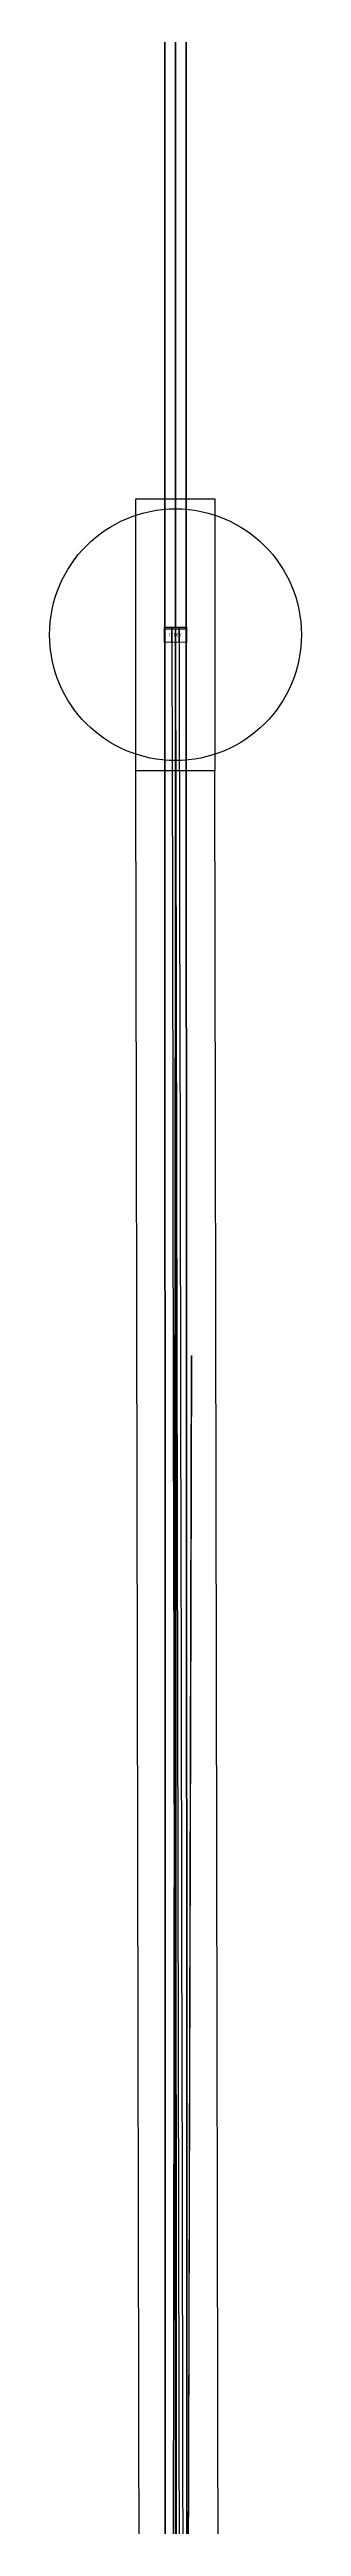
# Model space of a CAD drawing. Header units: millimetres. Extents: x 154 to 3201, y 92 to 3136.
# Drawn here: x 173.46 to 175.96, y 117.08 to 141.68 of the extents above; entities that cross this region are included whole.
import ezdxf

# ---------------------------------------------------------------- set-up
doc = ezdxf.new("R2010")
doc.units = ezdxf.units.MM
for name, color, linetype in [('MAIN_BEAM', 1, 'Continuous'), ('MAIN_BEAM_WIDTH', 2, 'Continuous'), ('Mirrors', 7, 'Continuous'), ('POXPOY_BEAM', 5, 'Continuous'), ('POXPOY_BEAM_WIDTH', 6, 'Continuous'), ('STRAY_BEAM', 3, 'Continuous'), ('text', 7, 'Continuous'), ('Vacuum', 7, 'Continuous')]:
    doc.layers.add(name, color=color, linetype=linetype)
doc.styles.add('VCDSTYLE03', font='txt')

msp = doc.modelspace()

# ---------------------------------------------------------------- linework, layer by layer
at = {"layer": 'MAIN_BEAM'}
for p, q in [((174.715, 135.94), (174.715, 3135.94)), ((174.715, 135.94), (174.715, 3135.94)), ((174.715, 1635.94), (174.715, 135.94)), ((174.715, 135.94), (174.715, 135.79)), ((174.715, 135.79), (174.715, 135.94)), ((174.715, 135.94), (174.715, 135.79)), ((174.723, 112.718), (174.715, 135.79)), ((174.715, 135.79), (174.723, 112.718)), ((174.715, 135.79), (174.723, 112.718))]:
    msp.add_line(p, q, dxfattribs=at)
at = {"layer": 'MAIN_BEAM_WIDTH'}
for points in [[(174.609, 135.94), (174.613, 214.887), (174.618, 293.834), (174.622, 372.782), (174.626, 451.729), (174.63, 530.676), (174.634, 609.624), (174.638, 688.571), (174.642, 767.518), (174.646, 846.466), (174.649, 925.413), (174.653, 1004.361), (174.656, 1083.308), (174.658, 1162.255), (174.661, 1241.203), (174.663, 1320.15), (174.664, 1399.097), (174.666, 1478.045), (174.666, 1556.992), (174.667, 1635.94), (174.666, 1714.887)], [(174.821, 135.94), (174.817, 214.887), (174.812, 293.834), (174.808, 372.782), (174.804, 451.729), (174.8, 530.676), (174.796, 609.624), (174.792, 688.571), (174.788, 767.518), (174.784, 846.466), (174.781, 925.413), (174.777, 1004.361), (174.774, 1083.308), (174.772, 1162.255), (174.769, 1241.203), (174.767, 1320.15), (174.765, 1399.097), (174.764, 1478.045), (174.763, 1556.992), (174.763, 1635.94), (174.764, 1714.887)], [(174.609, 135.94), (174.614, 217.021), (174.618, 298.102), (174.622, 379.183), (174.627, 460.264), (174.631, 541.345), (174.635, 622.426), (174.639, 703.507), (174.643, 784.588), (174.646, 865.669), (174.65, 946.75), (174.653, 1027.831), (174.656, 1108.912), (174.659, 1189.994), (174.661, 1271.075), (174.663, 1352.156), (174.665, 1433.237), (174.666, 1514.318), (174.666, 1595.399), (174.666, 1676.48)], [(174.821, 135.94), (174.816, 217.021), (174.812, 298.102), (174.808, 379.183), (174.803, 460.264), (174.799, 541.345), (174.795, 622.426), (174.791, 703.507), (174.787, 784.588), (174.783, 865.669), (174.78, 946.75), (174.777, 1027.831), (174.774, 1108.912), (174.771, 1189.994), (174.769, 1271.075), (174.767, 1352.156), (174.765, 1433.237), (174.764, 1514.318), (174.764, 1595.399), (174.764, 1676.48)], [(174.666, 1635.94), (174.666, 1552.606), (174.665, 1469.273), (174.664, 1385.94), (174.662, 1302.606), (174.66, 1219.273), (174.657, 1135.94), (174.654, 1052.606), (174.651, 969.273), (174.647, 885.94), (174.644, 802.606), (174.64, 719.273), (174.636, 635.94), (174.631, 552.606), (174.627, 469.273), (174.623, 385.94), (174.618, 302.606), (174.614, 219.273), (174.609, 135.94)], [(174.764, 1635.94), (174.764, 1552.606), (174.765, 1469.273), (174.766, 1385.94), (174.768, 1302.606), (174.77, 1219.273), (174.773, 1135.94), (174.776, 1052.606), (174.779, 969.273), (174.783, 885.94), (174.786, 802.606), (174.79, 719.273), (174.794, 635.94), (174.799, 552.606), (174.803, 469.273), (174.807, 385.94), (174.812, 302.606), (174.816, 219.273), (174.821, 135.94)], [(174.609, 135.94), (174.609, 135.923), (174.609, 135.906), (174.609, 135.89), (174.609, 135.873), (174.609, 135.856), (174.609, 135.84), (174.609, 135.823), (174.609, 135.806), (174.609, 135.79)], [(174.609, 135.79), (174.609, 135.806), (174.609, 135.823), (174.609, 135.84), (174.609, 135.856), (174.609, 135.873), (174.609, 135.89), (174.609, 135.906), (174.609, 135.923), (174.609, 135.94)], [(174.609, 135.94), (174.609, 135.923), (174.609, 135.906), (174.609, 135.89), (174.609, 135.873), (174.609, 135.856), (174.609, 135.84), (174.609, 135.823), (174.609, 135.806), (174.609, 135.79)], [(174.614, 112.609), (174.614, 115.185), (174.613, 117.76), (174.612, 120.336), (174.612, 122.912), (174.611, 125.487), (174.611, 128.063), (174.61, 130.638), (174.609, 133.214), (174.609, 135.79)], [(174.609, 135.79), (174.609, 133.214), (174.61, 130.638), (174.611, 128.063), (174.611, 125.487), (174.612, 122.912), (174.612, 120.336), (174.613, 117.76), (174.614, 115.185), (174.614, 112.609)], [(174.609, 135.79), (174.61, 133.214), (174.61, 130.638), (174.611, 128.063), (174.611, 125.487), (174.612, 122.912), (174.613, 120.336), (174.613, 117.761), (174.614, 115.185), (174.614, 112.609)], [(174.821, 135.94), (174.821, 135.923), (174.821, 135.906), (174.821, 135.89), (174.821, 135.873), (174.821, 135.856), (174.821, 135.839), (174.821, 135.823), (174.821, 135.806), (174.821, 135.789)], [(174.821, 135.789), (174.821, 135.806), (174.821, 135.823), (174.821, 135.839), (174.821, 135.856), (174.821, 135.873), (174.821, 135.89), (174.821, 135.906), (174.821, 135.923), (174.821, 135.94)], [(174.821, 135.94), (174.821, 135.923), (174.821, 135.906), (174.821, 135.89), (174.821, 135.873), (174.821, 135.856), (174.821, 135.839), (174.821, 135.823), (174.821, 135.806), (174.821, 135.789)], [(174.831, 112.826), (174.83, 115.377), (174.829, 117.929), (174.828, 120.48), (174.826, 123.032), (174.825, 125.583), (174.824, 128.135), (174.823, 130.686), (174.822, 133.238), (174.821, 135.789)], [(174.821, 135.789), (174.822, 133.238), (174.823, 130.686), (174.824, 128.135), (174.825, 125.583), (174.826, 123.032), (174.828, 120.48), (174.829, 117.929), (174.83, 115.377), (174.831, 112.826)], [(174.821, 135.789), (174.822, 133.238), (174.823, 130.686), (174.824, 128.135), (174.825, 125.583), (174.826, 123.032), (174.827, 120.48), (174.829, 117.929), (174.83, 115.377), (174.831, 112.826)]]:
    msp.add_lwpolyline(points, dxfattribs=at)
at = {"layer": 'Mirrors'}
for p, q in [((174.605, 135.79), (174.605, 135.94)), ((174.605, 135.925), (174.825, 135.925)), ((174.825, 135.789), (174.605, 135.79)), ((174.825, 135.94), (174.825, 135.789))]:
    msp.add_line(p, q, dxfattribs=at)
msp.add_lwpolyline([(174.605, 135.94), (174.609, 135.94), (174.613, 135.94), (174.616, 135.94), (174.62, 135.94), (174.624, 135.94), (174.628, 135.94), (174.632, 135.94), (174.635, 135.94), (174.639, 135.94), (174.643, 135.94), (174.647, 135.94), (174.65, 135.94), (174.654, 135.94), (174.658, 135.94), (174.662, 135.94), (174.666, 135.94), (174.669, 135.94), (174.673, 135.94), (174.677, 135.94), (174.681, 135.94), (174.685, 135.94), (174.688, 135.94), (174.692, 135.94), (174.696, 135.94), (174.7, 135.94), (174.704, 135.94), (174.707, 135.94), (174.711, 135.94), (174.715, 135.94), (174.719, 135.94), (174.723, 135.94), (174.726, 135.94), (174.73, 135.94), (174.734, 135.94), (174.738, 135.94), (174.742, 135.94), (174.745, 135.94), (174.749, 135.94), (174.753, 135.94), (174.757, 135.94), (174.76, 135.94), (174.764, 135.94), (174.768, 135.94), (174.772, 135.94), (174.776, 135.94), (174.779, 135.94), (174.783, 135.94), (174.787, 135.94), (174.791, 135.94), (174.795, 135.94), (174.798, 135.94), (174.802, 135.94), (174.806, 135.94), (174.81, 135.94), (174.814, 135.94), (174.817, 135.94), (174.821, 135.94), (174.825, 135.94)], dxfattribs=at)
at = {"layer": 'POXPOY_BEAM'}
for p, q in [((174.715, 135.94), (174.715, 135.79)), ((174.715, 135.79), (174.715, 135.94)), ((174.715, 135.79), (174.758, 112.753))]:
    msp.add_line(p, q, dxfattribs=at)
at = {"layer": 'POXPOY_BEAM_WIDTH'}
for points in [[(174.68, 135.94), (174.68, 135.923), (174.68, 135.906), (174.68, 135.89), (174.68, 135.873), (174.68, 135.856), (174.68, 135.84), (174.68, 135.823), (174.68, 135.806), (174.68, 135.79)], [(174.68, 135.79), (174.68, 135.806), (174.68, 135.823), (174.68, 135.84), (174.68, 135.856), (174.68, 135.873), (174.68, 135.89), (174.68, 135.906), (174.68, 135.923), (174.68, 135.94)], [(174.68, 135.79), (174.684, 133.226), (174.689, 130.662), (174.693, 128.098), (174.698, 125.534), (174.702, 122.971), (174.707, 120.407), (174.711, 117.843), (174.716, 115.279), (174.721, 112.715)], [(174.75, 135.94), (174.75, 135.923), (174.75, 135.906), (174.751, 135.89), (174.751, 135.873), (174.751, 135.856), (174.751, 135.84), (174.751, 135.823), (174.751, 135.806), (174.751, 135.79)], [(174.75, 135.79), (174.75, 135.806), (174.75, 135.823), (174.75, 135.84), (174.75, 135.856), (174.75, 135.873), (174.75, 135.89), (174.75, 135.906), (174.75, 135.923), (174.75, 135.94)], [(174.751, 135.79), (174.756, 133.234), (174.761, 130.679), (174.766, 128.123), (174.771, 125.568), (174.776, 123.012), (174.781, 120.457), (174.786, 117.901), (174.791, 115.346), (174.796, 112.791)]]:
    msp.add_lwpolyline(points, dxfattribs=at)
at = {"layer": 'STRAY_BEAM'}
for p, q in [((174.715, 135.79), (174.687, 112.682)), ((174.715, 135.79), (174.715, 135.94)), ((174.715, 135.94), (174.715, 135.79)), ((174.715, 135.94), (174.715, 135.79)), ((174.715, 135.79), (174.715, 135.94)), ((174.715, 135.79), (174.758, 112.753)), ((174.715, 135.79), (174.758, 112.753)), ((174.835, 112.83), (174.874, 128.707)), ((174.836, 112.831), (174.876, 128.708)), ((174.836, 112.831), (174.876, 128.708))]:
    msp.add_line(p, q, dxfattribs=at)
at = {"layer": 'Vacuum'}
for p, q in [((174.322, 137.215), (175.107, 137.215)), ((174.322, 134.515), (174.322, 137.215)), ((175.107, 137.215), (175.107, 134.515)), ((175.107, 134.515), (174.322, 134.515)), ((174.358, 113.539), (174.322, 134.515)), ((175.143, 113.539), (175.107, 134.515))]:
    msp.add_line(p, q, dxfattribs=at)
msp.add_circle((174.715, 135.865), 1.25, dxfattribs=at)

# ---------------------------------------------------------------- texts
at = {"layer": 'text', "style": 'VCDSTYLE03', "width": 0.9604}
for s, height, p in [('ITMY', 0.0375, (174.652, 135.846)), ('ITMY:s1 P=2.50E+02 ', 0.001, (174.714, 135.93)), ('BS:r1 P=2.50E+02 ', 0.001, (174.714, 135.78)), ('ITMY:s3 P=1.24E-01 ', 0.001, (174.714, 135.93)), ('ITMY:s2 P=2.50E-01 ', 0.001, (174.714, 135.93)), ('ITMY:s2 P=3.99E-11 ', 0.001, (174.714, 135.93)), ('Beam P=1.25E+05 ', 0.001, (174.716, 135.95)), ('ITMY:s2 P=2.49E+02 ', 0.001, (174.716, 135.8)), ('ITMY:s1 P=5.00E+02 ', 0.001, (174.716, 135.8)), ('ITMY:s4 P=1.24E-01 ', 0.001, (174.717, 135.8)), ('ITMY:s3 P=2.48E-01 ', 0.001, (174.717, 135.8)), ('ITMY:s3 P=3.96E-11 ', 0.001, (174.717, 135.8)), ('BS:r1 P=3.12E-02 ', 0.001, (174.874, 128.697)), ('BS:r1 P=3.09E-02 ', 0.001, (174.875, 128.698)), ('BS:r1 P=6.19E-02 ', 0.001, (174.875, 128.698))]:
    msp.add_text(s, height=height, dxfattribs=at).set_placement(p)

doc.saveas('drawing.dxf')
